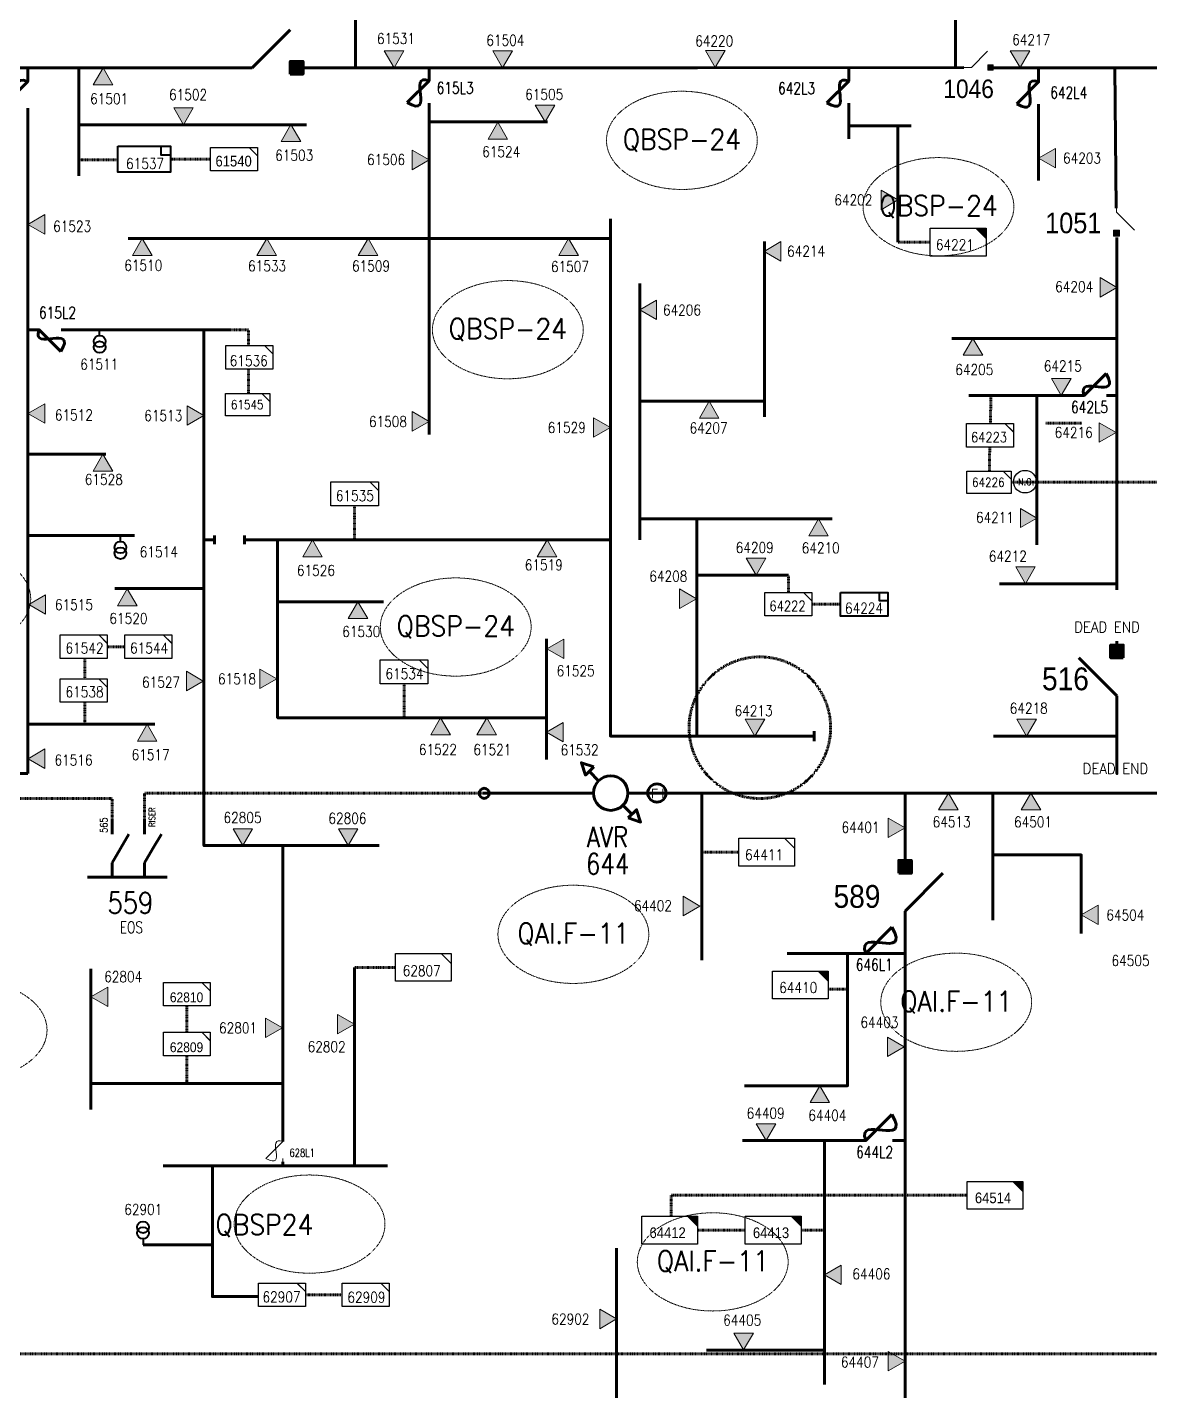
# Model space of a CAD drawing. Header units: metres. Extents: x 65984 to 144644, y -19036 to 23726.
# Drawn here: x 132349 to 132841, y 20681 to 21278 of the extents above; entities that cross this region are included whole.
import ezdxf
from ezdxf.enums import TextEntityAlignment as Align

# ---------------------------------------------------------------- set-up
doc = ezdxf.new("R2010")
doc.units = ezdxf.units.M
doc.header["$MEASUREMENT"] = 0
doc.linetypes.add('( Center )', pattern=[2, 1.25, -0.25, 0.25, -0.25])
doc.linetypes.add('DGN Style 3', pattern=[0.013877, 0, -0.013877])
doc.layers.get('0').update_dxf_attribs({"color": 95, "lineweight": 40})
for name, color, linetype, lineweight in [('ABS', 7, 'Continuous', 40), ('ABS NUMBER', 112, 'Continuous', 30), ('d_eos', 111, 'Continuous', 40), ('d_switch', 95, 'Continuous', 40), ('d_tf', 1, 'Continuous', 40), ('d_tf no', 6, 'Continuous', 40), ('d_ug cable', 95, 'Continuous', 40), ('d_ug main line', 95, 'Continuous', 40), ('d_village name', 7, 'Continuous', 40), ('EARTH FAULT INDICATOR', 95, 'Continuous', 40), ('fedr no', 95, 'Continuous', 40), ('Level 37', 7, 'Continuous', 0), ('O H MAIN FEEDER', 4, 'Continuous', 100), ('REGULATOR', 5, 'Continuous', 40), ('SW N O', 114, 'Continuous', 30)]:
    doc.layers.add(name, color=color, linetype=linetype, lineweight=lineweight)
doc.styles.add('Style-Andalus', font='andlso.ttf')
doc.styles.add('Style-Arial', font='arial.ttf')
doc.styles.add('Style-msdefault', font='msdefault.shx')
doc.styles.add('Style-simplex', font='simplex.shx')
doc.styles.add('Style-STANDARD', font='STANDARD.shx')

# ---------------------------------------------------------------- blocks, each defined once
blk = doc.blocks.new('TRANS_2_1')
at = {"color": 0, "linetype": 'Continuous', "lineweight": 0, "ltscale": 500, "flags": 128}
blk.add_lwpolyline([(8668600, 4991700), (8668600, -5008300), (9500, -8300)], close=True, dxfattribs=at)
at = {"color": 0, "linetype": 'Continuous', "lineweight": 0, "ltscale": 500}
blk.add_solid([(8668600, 4991700), (8668600, -5008300), (9500, -8300)], dxfattribs=at)
blk = doc.blocks.new('ABS2_1_1')
at = {"color": 0, "linetype": 'ByBlock', "lineweight": -2, "ltscale": 500}
for q in [(-29900, 43500), (0, 0)]:
    blk.add_line((0, 13600), q, dxfattribs=at)
at = {"color": 0, "linetype": 'ByBlock', "lineweight": -2, "ltscale": 500, "flags": 128}
for points in [[(5000, 43600), (-5000, 43600), (-5000, 53600), (5000, 53600)], [(3791, 49653), (3791, 49653), (3791, 49653)]]:
    blk.add_lwpolyline(points, close=True, dxfattribs=at)
at = {"color": 0, "linetype": 'ByBlock', "lineweight": -2, "ltscale": 500}
for points in [[(5000, 43600), (-5000, 43600), (5000, 53600), (-5000, 53600)], [(3791, 49653), (3791, 49653), (3791, 49653)]]:
    blk.add_solid(points, dxfattribs=at)
blk = doc.blocks.new('TF_2_2')
at = {"layer": 'd_village name', "color": 0, "linetype": 'Continuous', "lineweight": 30, "ltscale": 500}
blk.add_line((3150, 2475), (4950, 675), dxfattribs=at)
blk.add_3dface([(-5050, 2475), (4950, 2475), (4950, -2525), (-5050, -2525)], dxfattribs=at)
blk = doc.blocks.new('exist.us-1000kva_1_1')
at = {"layer": 'd_village name', "color": 0, "linetype": 'Continuous', "lineweight": 0, "ltscale": 500, "flags": 128}
blk.add_lwpolyline([(19997, 6459), (16400, 10000), (20000, 10000)], close=True, dxfattribs=at)
at = {"layer": 'd_village name', "color": 0, "linetype": 'Continuous', "lineweight": 0, "ltscale": 500, "extrusion": (0, 0, -1)}
blk.add_solid([(-19997, 6459), (-16400, 10000), (-20000, 10000)], dxfattribs=at)
at = {"layer": 'd_village name', "color": 0, "linetype": 'DGN Style 3', "lineweight": 106, "ltscale": 500, "xscale": 2, "yscale": 2}
blk.add_blockref('TF_2_2', (10100, 5050), dxfattribs=at)
blk = doc.blocks.new('TRANS_3_1')
at = {"color": 0, "linetype": 'Continuous', "lineweight": 0, "ltscale": 500, "flags": 128}
blk.add_lwpolyline([(8680235, 5017477), (8680235, -5017477), (0, 0)], close=True, dxfattribs=at)
at = {"color": 0, "linetype": 'Continuous', "lineweight": 0, "ltscale": 500}
blk.add_solid([(8680235, 5017477), (8680235, -5017477), (0, 0)], dxfattribs=at)
blk = doc.blocks.new('FUSE01_1')
at = {"color": 0, "linetype": 'ByBlock', "lineweight": -2, "ltscale": 500}
blk.add_line((0, -8575), (0, -11275), dxfattribs=at)
at = {"color": 0, "linetype": 'ByBlock', "lineweight": -2, "ltscale": 500, "flags": 128}
blk.add_lwpolyline([(0, 25), (0, -2875), (-5600, -8475)], dxfattribs=at)
at = {"color": 0, "linetype": 'ByBlock', "lineweight": -2, "ltscale": 500}
blk.add_open_spline([(-5600, -8475), (1700, -12675), (-5800, -675), (0, -2875)], degree=3, dxfattribs=at)
blk = doc.blocks.new('*U902')
at = {"layer": 'd_eos', "color": 7, "linetype": 'Continuous', "lineweight": 211, "ltscale": 0.702598}
for p, q in [((-15.8, 14.7), (-15.8, 29.4)), ((17.5, 14.7), (17.5, 29.4)), ((-7.1, 0), (1.6, 14.7)), ((26.2, 0), (34.9, 14.7)), ((-15.8, -14.7), (-7.1, 0)), ((17.5, -14.7), (26.2, 0)), ((-15.8, -29.4), (-15.8, -14.7)), ((17.5, -29.4), (17.5, -14.7)), ((-40.8, -29.4), (40.8, -29.4))]:
    blk.add_line(p, q, dxfattribs=at)
blk = doc.blocks.new('*U906')
at = {"layer": 'EARTH FAULT INDICATOR', "color": 2, "linetype": 'Continuous', "lineweight": 100}
blk.add_circle((0.02, 0.13), 4, dxfattribs=at)
at = {"layer": 'EARTH FAULT INDICATOR', "color": 2, "lineweight": 140, "style": 'Style-Andalus', "width": 0.9}
blk.add_text('F I', height=4.234, dxfattribs=at).set_placement((-2.61, 2.11), align=Align.TOP_LEFT)
blk = doc.blocks.new('TF_1_1')
at = {"layer": 'd_village name', "color": 0, "linetype": 'Continuous', "lineweight": 30, "ltscale": 500}
blk.add_line((3150, 2475), (4950, 675), dxfattribs=at)
blk.add_3dface([(-5050, 2475), (4950, 2475), (4950, -2525), (-5050, -2525)], dxfattribs=at)
blk = doc.blocks.new('TF3_3_1')
at = {"layer": 'd_village name', "color": 0, "linetype": 'Continuous', "lineweight": -2, "ltscale": 500}
for p, q in [((5650, 4500), (9150, 4500)), ((9150, 4500), (9150, 1000))]:
    blk.add_line(p, q, dxfattribs=at)
at = {"layer": 'd_village name', "color": 0, "linetype": 'Continuous', "lineweight": -2, "ltscale": 500, "flags": 128}
blk.add_lwpolyline([(9150, 1000), (5650, 1000), (5650, 4500)], dxfattribs=at)
at = {"layer": 'd_village name', "color": 0, "linetype": 'Continuous', "lineweight": -2, "ltscale": 500}
blk.add_3dface([(-10850, 4500), (9150, 4500), (9150, -5500), (-10850, -5500)], dxfattribs=at)
blk = doc.blocks.new('TFU_1_1')
at = {"layer": 'd_switch', "color": 0, "linetype": 'Continuous', "lineweight": 40, "ltscale": 500}
blk.add_line((0, 5000), (0, 0), dxfattribs=at)
for centre in [(0, 15000), (0, 10000)]:
    blk.add_circle(centre, 5000, dxfattribs=at)
blk = doc.blocks.new('*U2228')
at = {"layer": 'REGULATOR', "color": 214, "linetype": 'Continuous', "lineweight": 106}
for p, q in [((24, 25.1), (13.4, 14.5)), ((-14.9, -13.7), (-25.5, -24.4))]:
    blk.add_line(p, q, dxfattribs=at)
at = {"layer": 'REGULATOR', "color": 214, "linetype": 'Continuous', "lineweight": 106, "flags": 128}
for points in [[(29.5, 20), (34.4, 34.3), (20.1, 29.6)], [(-29.6, -20), (-34.4, -34.3), (-20.1, -29.5)]]:
    blk.add_lwpolyline(points, close=True, dxfattribs=at)
at = {"layer": 'REGULATOR', "color": 214, "linetype": 'Continuous', "lineweight": 106}
blk.add_circle((-0.8, 0.4), 20, dxfattribs=at)
blk = doc.blocks.new('*U2229')
at = {"color": 18, "linetype": 'Continuous', "lineweight": 0, "ltscale": 0.585502, "flags": 128}
blk.add_lwpolyline([(25.7, 3.7), (16.4, 12.8), (25.7, 12.8)], close=True, dxfattribs=at)
at = {"color": 18, "linetype": 'Continuous', "lineweight": 30, "ltscale": 0.545312, "xscale": 0.005131051796615936, "yscale": 0.005131051796615936, "zscale": 0.006090799397692375}
blk.add_blockref('TF_1_1', (0.3, 0.1), dxfattribs=at)
blk = doc.blocks.new('*U3993')
at = {"color": 18, "linetype": 'Continuous', "lineweight": 0, "ltscale": 0.544444, "flags": 128}
blk.add_lwpolyline([(25.7, 3.7), (16.4, 12.8), (25.7, 12.8)], close=True, dxfattribs=at)
at = {"color": 18, "linetype": 'Continuous', "lineweight": 30, "ltscale": 0.507072, "xscale": 0.005131051796615937, "yscale": 0.005131051796615937, "zscale": 0.005801908588863543}
blk.add_blockref('TF_1_1', (0.3, 0.1), dxfattribs=at)
blk = doc.blocks.new('*U967')
at = {"layer": 'SW N O', "color": 3, "ltscale": 0.426762}
blk.add_circle((0, 0), 16.8, dxfattribs=at)
at = {"layer": 'SW N O', "color": 3, "style": 'Style-STANDARD'}
blk.add_text('N.O.', height=9.6, dxfattribs=at).set_placement((1.7, -0.2), align=Align.MIDDLE_CENTER)

msp = doc.modelspace()

# ---------------------------------------------------------------- linework, layer by layer
at = {"color": 18, "linetype": 'Continuous', "lineweight": 100, "ltscale": 0.426762}
for p, q in [((132525.08, 21260.82), (132525.08, 21257.07)), ((132708.82, 21260.69), (132708.82, 21256.94)), ((132791.92, 21260.69), (132791.92, 21256.34)), ((132525.05, 21244.97), (132525.06, 21100.15)), ((132708.82, 21243.96), (132708.82, 21229.58)), ((132791.92, 21242.6), (132791.92, 21211.38)), ((132525.06, 21236.97), (132576.91, 21236.97)), ((132708.82, 21235.34), (132736.09, 21235.34)), ((132730.37, 21235.34), (132730.37, 21184.37)), ((132604.48, 21053.54), (132604.48, 21194.53)), ((132604.48, 21185.98), (132393.27, 21185.98)), ((132671.91, 21107.81), (132671.91, 21184.64)), ((132617.32, 21063.19), (132617.32, 21166.26)), ((132826.27, 21142.22), (132753.9, 21142.22)), ((132809.85, 21117.22), (132761.48, 21117.22)), ((132791.25, 21117.22), (132791.25, 21051.84)), ((132349.36, 21091.49), (132383.46, 21091.49)), ((132349.36, 21055.93), (132396.09, 21055.93)), ((132431.13, 21052.07), (132431.13, 21055.95)), ((132444.25, 21052.07), (132444.25, 21055.95)), ((132642.33, 21038.56), (132682.4, 21038.56)), ((132426.48, 21032.67), (132387.4, 21032.67)), ((132825.8, 21034.76), (132774.83, 21034.76)), ((132458.7, 21026.87), (132505.18, 21026.87)), ((132349.36, 20973.31), (132404.97, 20973.31)), ((132576.41, 20976.55), (132576.41, 20957.86)), ((132693.66, 20965.93), (132693.66, 20970.2)), ((132430.19, 20745.38), (132399.8, 20745.38))]:
    msp.add_line(p, q, dxfattribs=at)
at = {"color": 18, "linetype": 'Continuous', "lineweight": 100, "ltscale": 0.384086}
msp.add_line((132825.98, 21199.2), (132825.35, 21260.69), dxfattribs=at)
at = {"color": 18, "linetype": 'DGN Style 3', "lineweight": 140}
for p, q in [((132388.84, 21220.36), (132371.76, 21220.36)), ((132411.84, 21220.7), (132429.39, 21220.7)), ((132744.18, 21184.37), (132730.37, 21184.37)), ((132445.97, 21118.05), (132446.03, 21128.63)), ((132770.94, 21104.88), (132771.01, 21117.22)), ((132810.85, 21105.13), (132794.99, 21105.13)), ((132770.49, 21084.02), (132770.55, 21094.6)), ((132856.86, 21079.21), (132780.08, 21079.21)), ((132492.48, 21054.01), (132492.48, 21068.94)), ((132682.4, 21030.97), (132682.4, 21038.56)), ((132692.68, 21025.83), (132705.29, 21025.83)), ((132384.12, 21007.15), (132391.82, 21007.15)), ((132374.31, 20993.18), (132374.31, 21001.84)), ((132514.09, 20976.09), (132514.09, 20991.01)), ((132374.31, 20973.54), (132374.31, 20983.18)), ((132492.37, 20866.83), (132510.39, 20866.83)), ((132418.99, 20838.39), (132418.99, 20849.97)), ((132418.99, 20815.92), (132418.99, 20828.11)), ((132470.94, 20723.45), (132487.05, 20723.45))]:
    msp.add_line(p, q, dxfattribs=at)
at = {"color": 214, "linetype": 'Continuous', "lineweight": 100, "ltscale": 0.426762}
for p, q in [((132644.56, 20943.16), (132644.56, 20870)), ((132771.92, 20943.16), (132771.92, 20887.49)), ((132733.48, 20872.94), (132681.8, 20872.94)), ((132662.28, 20790.95), (132712.61, 20790.95)), ((132698.2, 20790.95), (132698.2, 20684.24)), ((132698.2, 20699.28), (132646.52, 20699.28))]:
    msp.add_line(p, q, dxfattribs=at)
at = {"color": 214, "linetype": 'DGN Style 3', "lineweight": 140}
for p, q in [((132644.56, 20917.26), (132660.67, 20917.26)), ((132699.76, 20857.27), (132708.33, 20857.27)), ((132642.66, 20751.77), (132663.54, 20751.77)), ((132687.95, 20751.77), (132698.2, 20751.77))]:
    msp.add_line(p, q, dxfattribs=at)
at = {"color": 18, "linetype": 'DGN Style 3', "lineweight": 140, "flags": 128}
msp.add_lwpolyline([(132438.12, 21145.98), (132446, 21145.98), (132446, 21139.09)], dxfattribs=at)
at = {"color": 18, "linetype": 'Continuous', "lineweight": 100, "ltscale": 0.426762, "flags": 128}
for points in [[(132617.32, 21114.69), (132671.91, 21114.69)], [(132642.33, 21063.19), (132617.32, 21063.19), (132617.32, 21054.01)], [(132642.33, 20968.07), (132642.33, 21063.19), (132701.52, 21063.19)], [(132444.25, 21054.01), (132604.48, 21054.01), (132604.48, 21026.4)], [(132458.7, 21054.01), (132458.7, 20976.09), (132576.41, 20976.09), (132576.41, 21010.7)], [(132604.48, 21026.4), (132604.48, 20968.07), (132693.66, 20968.07)], [(132693.67, 20968.07), (132693.84, 20968.07)], [(132461.04, 20920.16), (132461.04, 20915.89)]]:
    msp.add_lwpolyline(points, dxfattribs=at)
at = {"color": 214, "linetype": 'Continuous', "lineweight": 100, "ltscale": 0.426762, "flags": 128}
for points in [[(132772.18, 20968.07), (132826.27, 20968.07)], [(132733.48, 20943.16), (132733.48, 20910.77)], [(132771.92, 20916.09), (132810.63, 20916.09), (132810.63, 20881.63)], [(132733.48, 20889.25), (132733.48, 20652.35)], [(132708.33, 20872.94), (132708.33, 20815), (132663.25, 20815)], [(132733.23, 20631.86), (132607.17, 20631.86), (132607.17, 20743.84)]]:
    msp.add_lwpolyline(points, dxfattribs=at)
at = {"color": 214, "linetype": 'DGN Style 3', "lineweight": 140, "flags": 128}
for points in [[(132548.92, 20943.16), (132548.92, 20943.16), (132400.44, 20943.16), (132400.44, 20931.35)], [(132386.25, 20931.35), (132386.25, 20940.8), (131072.64, 20940.8), (131072.64, 20901.2)], [(132760.72, 20767.03), (132631.04, 20767.03), (132631.04, 20757.87)]]:
    msp.add_lwpolyline(points, dxfattribs=at)
at = {"layer": 'd_ug cable', "color": 2, "linetype": 'DGN Style 3', "lineweight": 100, "flags": 128}
msp.add_lwpolyline([(133075.69, 20697.67), (131684.67, 20697.67), (131684.67, 21535.4), (133075.69, 21535.4)], close=True, dxfattribs=at)
at = {"layer": 'd_ug cable', "color": 194, "linetype": 'DGN Style 3', "lineweight": 100}
msp.add_circle((132669.9, 20971.77), 31, dxfattribs=at)
at = {"layer": 'd_ug main line', "color": 18, "linetype": '( Center )', "lineweight": 140, "ltscale": 2.94, "flags": 128}
msp.add_lwpolyline([(132430.19, 20731.38), (132430.19, 20722.67), (132450.37, 20722.67)], dxfattribs=at)
at = {"layer": 'fedr no', "color": 82, "linetype": 'DGN Style 3', "lineweight": 13, "true_color": 0x1dc70e}
for centre in [(132635.76, 21228.93), (132748.11, 21199.87), (132559.55, 21146.03), (132317.6, 21028.23), (132536.73, 21015.84), (132588.25, 20881.29), (132755.89, 20851.55), (132324.75, 20839.36), (132472.74, 20754.42), (132649.27, 20737.86)]:
    msp.add_ellipse(centre, major_axis=(33.02, 0), ratio=0.651175, dxfattribs=at)
at = {"layer": 'O H MAIN FEEDER', "color": 18, "lineweight": 211, "ltscale": 0.426762}
for p, q in [((132492.79, 21378.28), (132492.79, 21260.65)), ((132755.56, 21260.69), (132755.56, 21309.64)), ((132266.84, 21260.69), (132447.66, 21260.69)), ((132371.76, 21260.69), (132371.76, 21213.42)), ((132466.85, 21260.69), (132642.61, 21260.69)), ((132771.64, 21260.69), (133008.1, 21260.69)), ((132349.36, 21238.5), (132349.36, 20951.72)), ((132371.76, 21235.77), (132471.33, 21235.77)), ((132826.27, 21032.19), (132826.27, 21186.45)), ((132367.6, 21145.98), (132438.15, 21145.98)), ((132349.36, 20951.72), (132220.24, 20951.72)), ((132492.37, 20779.86), (132492.37, 20866.83)), ((132376.93, 20815.92), (132376.93, 20804.53)), ((132461.51, 20779.86), (132408.68, 20779.86)), ((132430.19, 20779.86), (132430.19, 20731.38))]:
    msp.add_line(p, q, dxfattribs=at)
at = {"layer": 'O H MAIN FEEDER', "color": 18, "lineweight": 211, "ltscale": 0.384086}
msp.add_line((132759.29, 21260.86), (132586.59, 21260.63), dxfattribs=at)
at = {"layer": 'O H MAIN FEEDER', "color": 214, "lineweight": 211, "ltscale": 0.426762}
msp.add_line((132826.27, 21007.37), (132826.27, 21009.65), dxfattribs=at)
at = {"layer": 'O H MAIN FEEDER', "color": 18, "lineweight": 211, "ltscale": 0.426762, "flags": 128}
for points in [[(132426.48, 21145.98), (132426.48, 21054.01), (132431.13, 21054.01)], [(132426.48, 21054.01), (132426.48, 20920.16), (132503.26, 20920.16)], [(132461.04, 20918.02), (132461.04, 20790.59)], [(132461.04, 20815.92), (132376.93, 20815.92), (132376.93, 20866.25)], [(132461.04, 20781.74), (132461.04, 20779.86), (132506.88, 20779.86)], [(132430.19, 20731.38), (132430.19, 20722.67), (132450.37, 20722.67)]]:
    msp.add_lwpolyline(points, dxfattribs=at)
at = {"layer": 'O H MAIN FEEDER', "color": 214, "lineweight": 211, "ltscale": 0.426762, "flags": 128}
for points in [[(132826.24, 20979.27), (132826.24, 20951.65), (132826.24, 20952.2)], [(132596.81, 20943.16), (132548.92, 20943.16)], [(132620.84, 20943.16), (132611.88, 20943.16)], [(132620.84, 20943.16), (133005.83, 20943.16)]]:
    msp.add_lwpolyline(points, dxfattribs=at)
at = {"layer": 'O H MAIN FEEDER', "color": 214, "lineweight": 211, "ltscale": 0.426762}
msp.add_circle((132549.23, 20943.02), 2.21, dxfattribs=at)

# ---------------------------------------------------------------- block references
at = {"color": 5, "linetype": 'Continuous', "lineweight": 106, "ltscale": 0.426762, "xscale": 0.00204845887995154, "yscale": 0.00204845887995154, "zscale": 0.00204845887995154}
msp.add_blockref('FUSE01_1', (132349.36, 21260.64), dxfattribs=at)
at = {"color": 5, "linetype": 'Continuous', "lineweight": 100, "ltscale": 0.426762, "xscale": 0.001707049066626284, "yscale": 0.001707049066626284, "zscale": 0.001707049066626284}
for p in [(132525.08, 21259.92), (132708.82, 21259.8), (132791.92, 21259.45)]:
    msp.add_blockref('FUSE01_1', p, dxfattribs=at)
at = {"color": 18, "linetype": 'Continuous', "lineweight": 40, "ltscale": 0.587287, "xscale": 0.001150235713568434, "yscale": 0.001150235713568434, "zscale": 0.001220227624376638, "rotation": 359.9999999999999}
msp.add_blockref('TF3_3_1', (132401.32, 21221.27), dxfattribs=at)
at = {"color": 18, "linetype": 'Continuous', "lineweight": 30, "ltscale": 0.545312, "xscale": 0.4007815733022567, "yscale": 0.4007815733022567, "zscale": 0.4007815733022567}
for p in [(132439.67, 21220.7), (132446.38, 21133.96), (132770.6, 21099.75), (132682.39, 21025.83), (132373.83, 21007.22), (132402.1, 21007.22), (132373.83, 20988.05), (132418.98, 20855.12), (132418.98, 20833.26), (132460.65, 20723.45), (132497.3, 20723.45)]:
    msp.add_blockref('*U2229', p, dxfattribs=at)
at = {"color": 18, "linetype": 'DGN Style 3', "lineweight": 106, "ltscale": 0.61027, "rotation": 359.9999999999999}
for name, p, xscale, yscale, zscale in [('exist.us-1000kva_1_1', (132744.52, 21178.27), 0.001220540082637794, 0.001220540082637794, 0.001220540082637794), ('TF_2_2', (132522.72, 20866.9), 0.002441080165275587, 0.002441080165275587, 0.002441080165275587)]:
    msp.add_blockref(name, p, dxfattribs=dict(at, xscale=xscale, yscale=yscale, zscale=zscale))
at = {"color": 5, "linetype": 'Continuous', "lineweight": 106, "ltscale": 0.426762, "xscale": 0.001707049066626284, "yscale": 0.001707049066626284, "zscale": 0.001707049066626284, "rotation": 89.99999999999993}
msp.add_blockref('FUSE01_1', (132349.4, 21145.98), dxfattribs=at)
at = {"color": 18, "linetype": 'Continuous', "lineweight": 40, "ltscale": 0.426762, "xscale": 0.0005121147199878851, "yscale": 0.0005121147199878851, "zscale": 0.0005121147199878851}
for p, rotation in [((132380.8, 21146.07), 179.9999999999999), ((132389.92, 21055.83), 179.9999999999999), ((132399.8, 20745.38), 359.9999999999999)]:
    msp.add_blockref('TFU_1_1', p, dxfattribs=dict(at, rotation=rotation))
at = {"color": 5, "linetype": 'Continuous', "lineweight": 100, "ltscale": 0.426762, "xscale": 0.001707049066626284, "yscale": -0.001707049066626284, "zscale": 0.001707049066626284, "rotation": 269.9999999999999}
msp.add_blockref('FUSE01_1', (132807.02, 21117.22), dxfattribs=at)
at = {"color": 18, "linetype": 'Continuous', "lineweight": 30, "ltscale": 0.507072, "xscale": 0.3786636957647008, "yscale": 0.3786636957647008, "zscale": 0.3786636957647008}
for p in [(132445.67, 21113.2), (132770.19, 21079.17)]:
    msp.add_blockref('*U3993', p, dxfattribs=at)
at = {"color": 18, "linetype": 'Continuous', "lineweight": 30, "ltscale": 0.552309, "xscale": 0.002096865993917568, "yscale": 0.002096865993917568, "zscale": 0.002441080165275587}
for p in [(132492.59, 21074.23), (132514.19, 20996.3)]:
    msp.add_blockref('TF_1_1', p, dxfattribs=at)
at = {"color": 18, "linetype": 'Continuous', "lineweight": 40, "ltscale": 0.546866, "xscale": 0.001032626838984793, "yscale": 0.001032626838984793, "zscale": 0.001220227624376638, "rotation": 359.9999999999999}
msp.add_blockref('TF3_3_1', (132716.49, 21026.34), dxfattribs=at)
at = {"color": 214, "linetype": 'Continuous', "lineweight": 30, "ltscale": 0.61027, "xscale": 0.002441080165275587, "yscale": 0.002441080165275587, "zscale": 0.002441080165275587}
msp.add_blockref('TF_1_1', (132672.99, 20917.32), dxfattribs=at)
at = {"color": 214, "linetype": 'Continuous', "lineweight": 106, "ltscale": 0.426762, "xscale": 0.00204845887995154, "yscale": -0.00204845887995154, "zscale": 0.00204845887995154, "rotation": 270.0000000000001}
for p in [(132710.38, 20872.94), (132710.38, 20790.95)]:
    msp.add_blockref('FUSE01_1', p, dxfattribs=at)
at = {"color": 214, "linetype": 'DGN Style 3', "lineweight": 106, "ltscale": 0.61027, "xscale": 0.001220540082637794, "yscale": 0.001220540082637794, "zscale": 0.001220540082637794, "rotation": 359.9999999999999}
for p in [(132675.4, 20853), (132760.72, 20760.93), (132618.25, 20745.66), (132663.54, 20745.66)]:
    msp.add_blockref('exist.us-1000kva_1_1', p, dxfattribs=at)
at = {"layer": 'ABS', "color": 7, "linetype": 'Continuous', "lineweight": 211, "ltscale": 0.829472, "xscale": 0.000555747191877611, "zscale": 0.0003680335276451397}
for p, yscale, rotation in [((132440.08, 21260.69), 0.000555747191877611, 269.9999999999996), ((132826.24, 20978.15), 0.000555747191877611, 359.9999999999997), ((132733.48, 20883.83), -0.0005557471918776113, 180.0000000000003)]:
    msp.add_blockref('ABS2_1_1', p, dxfattribs=dict(at, yscale=yscale, rotation=rotation))
at = {"layer": 'ABS', "color": 7, "linetype": 'Continuous', "lineweight": 13, "ltscale": 0.459252, "xscale": 0.0002379604455300579, "yscale": 0.0002379604455300579, "zscale": 0.0003139068367343691, "rotation": 269.9999999999996}
msp.add_blockref('ABS2_1_1', (132759.29, 21260.86), dxfattribs=at)
at = {"layer": 'ABS', "color": 7, "linetype": 'Continuous', "lineweight": 13, "ltscale": 0.51028, "xscale": 0.0002644004950333977, "yscale": 0.0002644004950333977, "zscale": 0.000348785374149299, "rotation": 179.9999999999996}
msp.add_blockref('ABS2_1_1', (132826.02, 21201.09), dxfattribs=at)
at = {"layer": 'd_eos', "color": 7, "linetype": 'Continuous', "lineweight": 211, "ltscale": 0.702598, "xscale": 0.4267622666565712, "yscale": 0.4267622666565712, "zscale": 0.4267622666565712}
msp.add_blockref('*U902', (132392.97, 20918.82), dxfattribs=at)
at = {"layer": 'd_tf', "color": 18, "linetype": 'Continuous', "lineweight": 0, "ltscale": 0.426762}
for name, p, xscale, yscale, zscale, rotation in [('TRANS_2_1', (132509.73, 21260.69), 8.535245333131417e-07, -8.535245333131417e-07, 8.535245333131417e-07, 90.00000000000001), ('TRANS_2_1', (132557.28, 21260.66), 8.535245333131417e-07, 8.535245333131417e-07, 8.535245333131417e-07, 89.99999999999997), ('TRANS_2_1', (132650.37, 21260.81), 8.535245333131417e-07, 8.535245333131417e-07, 8.535245333131417e-07, 90.00000000000004), ('TRANS_2_1', (132783.85, 21260.77), 8.535245333131417e-07, -8.535245333131417e-07, 8.535245333131417e-07, 89.99999999999997), ('TRANS_2_1', (132382.3, 21260.69), 8.535245333131417e-07, 8.535245333131417e-07, 8.535245333131417e-07, 270), ('TRANS_2_1', (132417.53, 21235.77), 8.535245333131417e-07, 8.535245333131417e-07, 8.535245333131417e-07, 89.99999999999997), ('TRANS_2_1', (132575.85, 21236.97), 8.535245333131417e-07, 8.535245333131417e-07, 8.535245333131417e-07, 89.99999999999997), ('TRANS_2_1', (132464.59, 21235.83), 8.535245333131417e-07, 8.535245333131417e-07, 8.535245333131417e-07, 270), ('TRANS_2_1', (132555.19, 21236.91), 8.535245333131417e-07, 8.535245333131417e-07, 8.535245333131417e-07, 270.0000000000001), ('TRANS_2_1', (132525.07, 21220.35), 8.535245333131417e-07, 8.535245333131417e-07, 8.535245333131417e-07, 180), ('TRANS_2_1', (132791.92, 21221.16), 8.535245333131417e-07, 8.535245333131417e-07, 8.535245333131417e-07, 359.9999999999999), ('TRANS_2_1', (132730.37, 21202.81), 8.535245333131417e-07, 8.535245333131417e-07, 8.535245333131417e-07, 179.9999999999999), ('TRANS_2_1', (132399.48, 21185.98), 8.535245333131417e-07, 8.535245333131417e-07, 8.535245333131417e-07, 270.0000000000001), ('TRANS_2_1', (132453.98, 21185.98), 8.535245333131417e-07, 8.535245333131417e-07, 8.535245333131417e-07, 270.0000000000001), ('TRANS_2_1', (132498.35, 21185.98), 8.535245333131417e-07, 8.535245333131417e-07, 8.535245333131417e-07, 270.0000000000001), ('TRANS_2_1', (132586.17, 21185.98), 8.535245333131417e-07, 8.535245333131417e-07, 8.535245333131417e-07, 270), ('TRANS_2_1', (132671.76, 21180.31), 8.535245333131417e-07, 8.535245333131417e-07, 8.535245333131417e-07, 359.9999999999999), ('TRANS_2_1', (132826.25, 21164.56), 8.535245333131417e-07, 8.535245333131417e-07, 8.535245333131417e-07, 179.9999999999999), ('TRANS_2_1', (132617.32, 21154.75), 8.535245333131417e-07, 8.535245333131417e-07, 8.535245333131417e-07, 359.9999999999999), ('TRANS_2_1', (132763.24, 21142.22), 8.535245333131417e-07, 8.535245333131417e-07, 8.535245333131417e-07, 270.0000000000001), ('TRANS_2_1', (132801.9, 21117.21), 8.535245333131417e-07, 8.535245333131417e-07, 8.535245333131417e-07, 90.00000000000006), ('TRANS_2_1', (132349.36, 21109.36), 8.535245333131417e-07, 8.535245333131417e-07, 8.535245333131417e-07, 359.9999999999999), ('TRANS_2_1', (132426.48, 21108.42), 8.535245333131417e-07, 8.535245333131417e-07, 8.535245333131417e-07, 180), ('TRANS_2_1', (132525.07, 21105.86), 8.535245333131417e-07, 8.535245333131417e-07, 8.535245333131417e-07, 180), ('TRANS_2_1', (132647.75, 21114.69), 8.535245333131417e-07, 8.535245333131417e-07, 8.535245333131417e-07, 270.0000000000001), ('TRANS_2_1', (132604.48, 21103.22), 8.535245333131417e-07, 8.535245333131417e-07, 8.535245333131417e-07, 180), ('TRANS_2_1', (132825.89, 21101.04), 8.535245333131417e-07, 8.535245333131417e-07, 8.535245333131417e-07, 179.9999999999999), ('TRANS_2_1', (132382.28, 21091.49), 8.535245333131417e-07, 8.535245333131417e-07, 8.535245333131417e-07, 270.0000000000001), ('TRANS_2_1', (132695.59, 21063.19), 8.535245333131417e-07, 8.535245333131417e-07, 8.535245333131417e-07, 270.0000000000001), ('TRANS_2_1', (132474.05, 21054.01), 8.535245333131417e-07, 8.535245333131417e-07, 8.535245333131417e-07, 270.0000000000001), ('TRANS_2_1', (132576.74, 21054.01), 8.535245333131417e-07, 8.535245333131417e-07, 8.535245333131417e-07, 270.0000000000001), ('TRANS_2_1', (132668.24, 21038.56), 8.535245333131417e-07, 8.535245333131417e-07, 8.535245333131417e-07, 89.99999999999997), ('TRANS_2_1', (132786.2, 21034.81), 8.535245333131417e-07, 8.535245333131417e-07, 8.535245333131417e-07, 89.99999999999997), ('TRANS_2_1', (132392.93, 21032.52), 8.535245333131417e-07, 8.535245333131417e-07, 8.535245333131417e-07, 270.0000000000001), ('TRANS_2_1', (132642.12, 21028.24), 8.535245333131417e-07, 8.535245333131417e-07, 8.535245333131417e-07, 180), ('TRANS_2_1', (132349.74, 21025.71), 8.535245333131417e-07, 8.535245333131417e-07, 8.535245333131417e-07, 359.9999999999999), ('TRANS_2_1', (132493.94, 21026.95), 8.535245333131417e-07, 8.535245333131417e-07, 8.535245333131417e-07, 270.0000000000001), ('TRANS_2_1', (132426.22, 20992.17), 8.535245333131417e-07, 8.535245333131417e-07, 8.535245333131417e-07, 180), ('TRANS_2_1', (132458.35, 20993.15), 8.535245333131417e-07, 8.535245333131417e-07, 8.535245333131417e-07, 180), ('TRANS_2_1', (132401.65, 20973.31), 8.535245333131417e-07, 8.535245333131417e-07, 8.535245333131417e-07, 270), ('TRANS_2_1', (132530.14, 20976.02), 8.535245333131417e-07, 8.535245333131417e-07, 8.535245333131417e-07, 270), ('TRANS_2_1', (132550.31, 20976.03), 8.535245333131417e-07, 8.535245333131417e-07, 8.535245333131417e-07, 270), ('TRANS_2_1', (132667.76, 20968.07), 8.535245333131417e-07, 8.535245333131417e-07, 8.535245333131417e-07, 89.99999999999999), ('TRANS_2_1', (132349.47, 20958.18), 8.535245333131417e-07, 8.535245333131417e-07, 8.535245333131417e-07, 359.9999999999999), ('TRANS_2_1', (132443.52, 20920.15), 8.535245333131417e-07, 8.535245333131417e-07, 8.535245333131417e-07, 89.99999999999999), ('TRANS_2_1', (132489.63, 20920.15), 8.535245333131417e-07, 8.535245333131417e-07, 8.535245333131417e-07, 89.99999999999999), ('TRANS_2_1', (132460.87, 20840.32), 8.535245333131417e-07, 8.535245333131417e-07, 8.535245333131417e-07, 180), ('TRANS_2_1', (132492.37, 20841.98), 8.535245333131417e-07, 8.535245333131417e-07, 8.535245333131417e-07, 180), ('FUSE01_1', (132461.04, 20794.38), 0.001318892424398519, 0.001318892424398519, 3.718241909970398e-12, 359.9999999999999)]:
    msp.add_blockref(name, p, dxfattribs=dict(at, xscale=xscale, yscale=yscale, zscale=zscale, rotation=rotation))
at = {"layer": 'd_tf', "color": 18, "linetype": 'Continuous', "lineweight": 0, "ltscale": 0.426762, "xscale": 8.535245333131417e-07, "yscale": 8.535245333131417e-07, "zscale": 8.535245333131417e-07}
for p in [(132349.36, 21192.16), (132576.64, 21006.32), (132576.45, 20969.84), (132376.93, 20853.91)]:
    msp.add_blockref('TRANS_2_1', p, dxfattribs=at)
at = {"layer": 'd_tf', "color": 18, "linetype": 'Continuous', "lineweight": 0, "ltscale": 0.420393, "xscale": 8.34418187488404e-07, "yscale": 8.34418187488404e-07, "zscale": 8.535245333131417e-07, "rotation": 180}
msp.add_blockref('TRANS_2_1', (132791.24, 21063.52), dxfattribs=at)
at = {"layer": 'd_tf', "color": 214, "linetype": 'Continuous', "lineweight": 0, "ltscale": 0.426762}
for name, p, xscale, yscale, zscale, rotation in [('TRANS_2_1', (132786.72, 20968.04), 8.535245333131417e-07, 8.535245333131417e-07, 8.535245333131417e-07, 89.99999999999999), ('TRANS_2_1', (132752.45, 20943.17), 8.535245333131417e-07, 8.535245333131417e-07, 8.535245333131417e-07, 270), ('TRANS_2_1', (132788.63, 20943.14), 8.535245333131417e-07, 8.535245333131417e-07, 8.535245333131417e-07, 270), ('TRANS_2_1', (132733.48, 20927.89), 8.535245333131417e-07, 8.535245333131417e-07, 8.535245333131417e-07, 180), ('TRANS_3_1', (132643.66, 20893.68), 8.505515773325582e-07, 8.505515773325582e-07, 8.505515773325582e-07, 180), ('TRANS_2_1', (132733.15, 20832.01), 8.535245333131417e-07, 8.535245333131417e-07, 8.535245333131417e-07, 180), ('TRANS_2_1', (132696.15, 20814.98), 8.535245333131417e-07, 8.535245333131417e-07, 8.535245333131417e-07, 270), ('TRANS_2_1', (132672.62, 20790.96), 8.535245333131417e-07, 8.535245333131417e-07, 8.535245333131417e-07, 89.99999999999999), ('TRANS_2_1', (132607.17, 20712.86), 8.535245333131417e-07, 8.535245333131417e-07, 8.535245333131417e-07, 180), ('TRANS_2_1', (132662.8, 20699.29), 8.535245333131417e-07, 8.535245333131417e-07, 8.535245333131417e-07, 89.99999999999999), ('TRANS_2_1', (132733.49, 20694.4), 8.535245333131417e-07, 8.535245333131417e-07, 8.535245333131417e-07, 180)]:
    msp.add_blockref(name, p, dxfattribs=dict(at, xscale=xscale, yscale=yscale, zscale=zscale, rotation=rotation))
at = {"layer": 'd_tf', "color": 214, "linetype": 'Continuous', "lineweight": 0, "ltscale": 0.426762, "xscale": 8.535245333131417e-07, "yscale": 8.535245333131417e-07, "zscale": 8.535245333131417e-07}
for p in [(132810.61, 20889.84), (132698.18, 20732.23)]:
    msp.add_blockref('TRANS_2_1', p, dxfattribs=at)
at = {"layer": 'EARTH FAULT INDICATOR', "color": 2, "linetype": 'Continuous', "lineweight": 100}
msp.add_blockref('*U906', (132624.82, 20943.02), dxfattribs=at)
at = {"layer": 'REGULATOR', "color": 214, "linetype": 'Continuous', "lineweight": 106, "xscale": 0.3780441023579738, "yscale": 0.3780441023579738, "zscale": 0.3780441023579738, "rotation": 90.00000000000001}
msp.add_blockref('*U2228', (132604.74, 20943.44), dxfattribs=at)
at = {"layer": 'SW N O', "color": 3, "xscale": 0.2950694635422144, "yscale": 0.2950694635422144, "zscale": 0.2950694635422144}
msp.add_blockref('*U967', (132786.01, 21079.48), dxfattribs=at)

# ---------------------------------------------------------------- texts
at = {"color": 5, "linetype": 'Continuous', "lineweight": 80, "style": 'Style-STANDARD', "width": 0.833333}
for s, p in [('615L3', (132536.48, 21251.91)), ('642L3', (132685.99, 21251.76)), ('642L4', (132805.17, 21249.85)), ('615L2', (132362.38, 21153.49)), ('642L5', (132814.27, 21112.15))]:
    msp.add_text(s, height=5.121, dxfattribs=at).set_placement(p, align=Align.MIDDLE_CENTER)
at = {"color": 7, "linetype": 'Continuous', "lineweight": 140, "style": 'Style-STANDARD', "width": 0.904762}
for s, p in [('AVR', (132603.14, 20923.92)), ('644', (132603.28, 20912.14))]:
    msp.add_text(s, height=8.962, dxfattribs=at).set_placement(p, align=Align.MIDDLE_CENTER)
at = {"color": 214, "linetype": 'Continuous', "lineweight": 80, "style": 'Style-STANDARD', "width": 0.833333}
for s, p in [('646L1', (132720, 20867.94)), ('644L2', (132720.16, 20785.95))]:
    msp.add_text(s, height=5.121, dxfattribs=at).set_placement(p, align=Align.MIDDLE_CENTER)
at = {"layer": 'ABS NUMBER', "color": 7, "lineweight": 140, "style": 'Style-Arial', "width": 0.88}
for s, height, p in [('1046', 8.1, (132761.31, 21251.51)), ('1051', 9, (132807.14, 21192.76)), ('516', 10, (132803.72, 20993.15)), ('589', 10, (132712.44, 20897.88))]:
    msp.add_text(s, height=height, dxfattribs=at).set_placement(p, align=Align.MIDDLE_CENTER)
at = {"layer": 'd_tf no', "color": 18, "linetype": 'Continuous', "lineweight": 40}
for s, height, style, width, p in [('61531', 4.694, 'Style-STANDARD', 0.909091, (132510.57, 21273.5)), ('61504', 4.694, 'Style-STANDARD', 0.909091, (132558.47, 21272.73)), ('64220', 4.694, 'Style-STANDARD', 0.909091, (132649.93, 21272.43)), ('64217', 4.694, 'Style-STANDARD', 0.909091, (132788.72, 21272.99)), ('61501', 4.694, 'Style-STANDARD', 0.909091, (132384.98, 21247.12)), ('61502', 4.694, 'Style-STANDARD', 0.909091, (132419.54, 21248.93)), ('61505', 4.694, 'Style-STANDARD', 0.909091, (132575.48, 21249.06)), ('61503', 4.694, 'Style-STANDARD', 0.909091, (132466, 21222.43)), ('61524', 4.694, 'Style-STANDARD', 0.909091, (132556.66, 21223.93)), ('64203', 4.694, 'Style-STANDARD', 0.909091, (132810.99, 21221.15)), ('61537', 4.694, 'Style-STANDARD', 0.909091, (132400.72, 21218.75)), ('61540', 4.694, 'Style-msdefault', 0.909091, (132439.48, 21219.83)), ('61506', 4.694, 'Style-STANDARD', 0.909091, (132506.23, 21220.5)), ('64202', 4.694, 'Style-STANDARD', 0.909091, (132710.84, 21202.86)), ('61523', 4.694, 'Style-STANDARD', 0.909091, (132368.77, 21191.29)), ('64214', 4.694, 'Style-STANDARD', 0.909091, (132690.16, 21180.39)), ('64221', 4.694, 'Style-STANDARD', 0.909091, (132755.31, 21183.23)), ('61510', 4.694, 'Style-STANDARD', 0.909091, (132399.92, 21174.2)), ('61533', 4.694, 'Style-STANDARD', 0.909091, (132454.14, 21173.93)), ('61509', 4.694, 'Style-STANDARD', 0.909091, (132499.65, 21173.92)), ('61507', 4.694, 'Style-STANDARD', 0.909091, (132586.75, 21173.68)), ('64204', 4.694, 'Style-STANDARD', 0.909091, (132807.52, 21164.84)), ('64206', 4.694, 'Style-STANDARD', 0.909091, (132635.8, 21154.63)), ('61536', 4.694, 'Style-STANDARD', 0.909091, (132446.11, 21132.41)), ('61511', 4.694, 'Style-STANDARD', 0.909091, (132380.65, 21130.89)), ('64205', 4.694, 'Style-STANDARD', 0.909091, (132763.8, 21128.55)), ('64215', 4.694, 'Style-STANDARD', 0.909091, (132802.56, 21130.13)), ('61512', 4.694, 'Style-STANDARD', 0.909091, (132369.54, 21108.68)), ('61513', 4.694, 'Style-STANDARD', 0.909091, (132408.66, 21108.39)), ('61508', 4.694, 'Style-STANDARD', 0.909091, (132507.07, 21105.77)), ('61529', 4.694, 'Style-STANDARD', 0.909091, (132585.35, 21103.18)), ('64207', 4.694, 'Style-STANDARD', 0.909091, (132647.45, 21102.99)), ('64223', 4.457, 'Style-STANDARD', 0.909091, (132770.23, 21098.97)), ('64216', 4.694, 'Style-STANDARD', 0.909091, (132807.33, 21101.02)), ('61528', 4.694, 'Style-STANDARD', 0.909091, (132382.64, 21080.47)), ('61535', 4.694, 'Style-STANDARD', 0.909091, (132492.58, 21073.33)), ('64211', 4.694, 'Style-STANDARD', 0.909091, (132772.85, 21063.84)), ('61514', 4.694, 'Style-STANDARD', 0.909091, (132406.71, 21048.75)), ('64209', 4.694, 'Style-STANDARD', 0.909091, (132667.66, 21050.63)), ('64210', 4.694, 'Style-STANDARD', 0.909091, (132696.56, 21050.49)), ('61519', 4.694, 'Style-STANDARD', 0.909091, (132575.3, 21043.03)), ('64212', 4.694, 'Style-STANDARD', 0.909091, (132778.49, 21046.82)), ('61526', 4.694, 'Style-STANDARD', 0.909091, (132475.52, 21040.63)), ('64208', 4.694, 'Style-STANDARD', 0.909091, (132629.84, 21038.1)), ('61515', 4.694, 'Style-STANDARD', 0.909091, (132369.58, 21025.59)), ('64222', 4.457, 'Style-STANDARD', 0.909091, (132682.02, 21025.05)), ('64224', 4.694, 'Style-STANDARD', 0.909091, (132715.52, 21024.09)), ('61520', 4.694, 'Style-STANDARD', 0.909091, (132393.43, 21019.6)), ('61530', 4.694, 'Style-STANDARD', 0.909091, (132495.37, 21013.84)), ('61542', 4.694, 'Style-STANDARD', 0.909091, (132374.2, 21006.63)), ('61544', 4.694, 'Style-STANDARD', 0.909091, (132402.47, 21006.63)), ('61534', 4.694, 'Style-STANDARD', 0.909091, (132514.29, 20995.4)), ('61525', 4.694, 'Style-STANDARD', 0.909091, (132589.25, 20996.66)), ('61527', 4.694, 'Style-STANDARD', 0.909091, (132407.72, 20991.69)), ('61518', 4.694, 'Style-STANDARD', 0.909091, (132440.97, 20993.13)), ('61538', 4.694, 'Style-STANDARD', 0.909091, (132374.2, 20987.46)), ('64213', 4.694, 'Style-STANDARD', 0.909091, (132667.16, 20979.2)), ('61517', 4.694, 'Style-STANDARD', 0.909091, (132403.15, 20959.91)), ('61522', 4.694, 'Style-STANDARD', 0.909091, (132528.94, 20962.21)), ('61521', 4.694, 'Style-STANDARD', 0.909091, (132552.78, 20962.13)), ('61532', 4.694, 'Style-STANDARD', 0.909091, (132590.98, 20962.01)), ('61516', 4.694, 'Style-STANDARD', 0.909091, (132369.38, 20957.6)), ('62805', 4.694, 'Style-STANDARD', 0.909091, (132443.38, 20932.43)), ('62806', 4.694, 'Style-STANDARD', 0.909091, (132489.31, 20932.08)), ('62804', 4.694, 'Style-STANDARD', 0.909091, (132391.14, 20862.74)), ('62807', 4.694, 'Style-STANDARD', 0.909091, (132521.84, 20865.35)), ('62810', 4.323, 'Style-msdefault', 0.909091, (132418.86, 20853.71)), ('62801', 4.694, 'Style-STANDARD', 0.909091, (132441.42, 20840.32)), ('62809', 4.323, 'Style-msdefault', 0.909091, (132418.86, 20831.85)), ('62802', 4.694, 'Style-STANDARD', 0.909091, (132480.22, 20832.08)), ('628L1', 3.528, 'Style-STANDARD', 0.833333, (132469.51, 20785.65)), ('62901', 4.694, 'Style-STANDARD', 0.909091, (132399.93, 20760.83)), ('62907', 4.694, 'Style-STANDARD', 0.909091, (132460.45, 20722.54)), ('62909', 4.694, 'Style-STANDARD', 0.909091, (132497.63, 20722.4))]:
    msp.add_text(s, height=height, dxfattribs=dict(at, style=style, width=width)).set_placement(p, align=Align.MIDDLE_CENTER)
at = {"layer": 'd_tf no', "color": 2, "linetype": 'Continuous', "lineweight": 40, "style": 'Style-simplex', "width": 0.909091}
for p in [(132821.91, 21015.83), (132825.59, 20953.85)]:
    msp.add_text('DEAD END', height=4.694, dxfattribs=at).set_placement(p, align=Align.MIDDLE_CENTER)
at = {"layer": 'd_tf no', "color": 214, "linetype": 'Continuous', "lineweight": 40, "width": 0.909091}
for s, style, p in [('64218', 'Style-STANDARD', (132787.64, 20980.3)), ('64401', 'Style-STANDARD', (132713.99, 20928.14)), ('64513', 'Style-STANDARD', (132753.88, 20930.54)), ('64501', 'Style-STANDARD', (132789.53, 20930.51)), ('64411', 'Style-STANDARD', (132671.77, 20916.11)), ('64402', 'Style-STANDARD', (132623.09, 20893.81)), ('64504', 'Style-STANDARD', (132829.95, 20889.72)), ('64505', 'Style-STANDARD', (132832.22, 20869.78)), ('64410', 'Style-STANDARD', (132686.71, 20857.96)), ('64403', 'Style-STANDARD', (132722.28, 20842.75)), ('64409', 'Style-STANDARD', (132672.45, 20802.98)), ('64404', 'Style-STANDARD', (132699.46, 20802.03)), ('64514', 'Style-msdefault', (132772, 20765.89)), ('64412', 'Style-msdefault', (132629.52, 20750.62)), ('64413', 'Style-msdefault', (132674.81, 20750.62)), ('64406', 'Style-STANDARD', (132718.76, 20732.58)), ('62902', 'Style-STANDARD', (132586.96, 20712.81)), ('64405', 'Style-STANDARD', (132662.18, 20712.35)), ('64407', 'Style-STANDARD', (132713.72, 20694.02))]:
    msp.add_text(s, height=4.694, dxfattribs=dict(at, style=style)).set_placement(p, align=Align.MIDDLE_CENTER)
at = {"layer": 'd_tf no', "color": 18, "linetype": 'Continuous', "lineweight": 40, "ltscale": 0.9, "char_height": 4.0117, "width": 16.3248, "attachment_point": 5, "line_spacing_factor": 0.6, "style": 'Style-STANDARD'}
for s, insert in [('\\H1x;\\W0.909091;61545', (132445.42, 21113.23)), ('\\H1x;\\W0.909091;64226', (132769.94, 21079.2))]:
    msp.add_mtext(s, dxfattribs=dict(at, insert=insert))
at = {"layer": 'fedr no', "color": 6, "linetype": 'Continuous', "lineweight": 40, "char_height": 8.852, "attachment_point": 5, "style": 'Style-STANDARD'}
for s, insert in [('QBSP-24\\P', (132635.76, 21228.93)), ('QBSP-24\\P', (132748.11, 21199.87)), ('QBSP-24\\P', (132559.55, 21146.03)), ('QBSP-24\\P', (132536.73, 21015.84)), ('QAI.F-11', (132588.25, 20881.29)), ('QAI.F-11', (132755.89, 20851.55)), ('QAI.F-11', (132649.27, 20737.86))]:
    msp.add_mtext(s, dxfattribs=dict(at, insert=insert))
at = {"layer": 'fedr no', "color": 6, "linetype": 'Continuous', "lineweight": 40, "insert": (132450.15, 20753.75), "char_height": 8.852, "width": 104.798, "attachment_point": 5, "style": 'Style-STANDARD'}
msp.add_mtext('^IQBSP24', dxfattribs=at)
at = {"layer": 'Level 37', "color": 7, "linetype": 'Continuous', "lineweight": 120, "style": 'Style-STANDARD', "width": 0.909091}
msp.add_text('559', height=9.389, dxfattribs=at).set_placement((132394.29, 20895.06), align=Align.MIDDLE_CENTER)
at = {"layer": 'Level 37', "color": 7, "linetype": 'Continuous', "lineweight": 53, "style": 'Style-STANDARD', "width": 0.854701}
msp.add_text('EOS', height=4.993, dxfattribs=at).set_placement((132394.73, 20884.35), align=Align.MIDDLE_CENTER)
at = {"layer": 'Level 37', "color": 7, "linetype": 'Continuous', "lineweight": 53, "attachment_point": 5, "rotation": 90, "line_spacing_factor": 1.2, "style": 'Style-STANDARD'}
for s, insert, char_height in [('\\H1x;\\W0.909091;RISER\\P', (132403.7, 20932.59), 2.7072), ('\\H1x;\\W0.909091;565\\P', (132382.61, 20929.07), 3.1746)]:
    msp.add_mtext(s, dxfattribs=dict(at, insert=insert, char_height=char_height))

doc.saveas('drawing.dxf')
